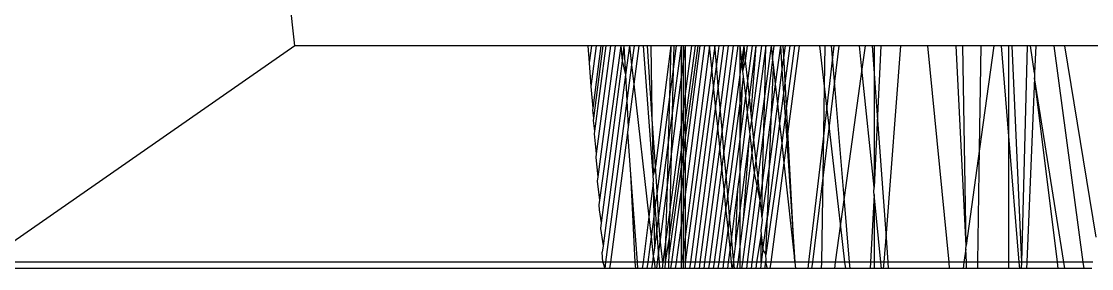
# Model space of a CAD drawing. Extents: x -24961 to 905641, y -154323 to 635957.
# Drawn here: x 437965.69 to 437984.27, y -143390.84 to -143386.54 of the extents above; entities that cross this region are included whole.
import ezdxf

# ---------------------------------------------------------------- set-up
doc = ezdxf.new("R2010")
doc.units = 0
doc.header["$LTSCALE"] = 1000
doc.header["$MEASUREMENT"] = 0

msp = doc.modelspace()

# ---------------------------------------------------------------- linework, layer by layer
for p, q in [((437970.438, -143386.968), (437968.668, -143371.475)), ((437970.438, -143386.968), (437965.04, -143390.732)), ((437975.527, -143386.968), (437970.438, -143386.968)), ((437975.527, -143386.968), (437975.548, -143387.266)), ((437975.587, -143386.968), (437975.527, -143386.968)), ((437975.587, -143386.968), (437975.548, -143387.266)), ((437975.669, -143386.968), (437975.576, -143387.677)), ((437975.669, -143386.968), (437975.587, -143386.968)), ((437975.751, -143386.968), (437975.609, -143388.053)), ((437975.787, -143386.968), (437975.622, -143388.227)), ((437975.834, -143386.968), (437975.639, -143388.452)), ((437975.916, -143386.968), (437975.669, -143388.85)), ((437975.751, -143386.968), (437975.669, -143386.968)), ((437975.998, -143386.968), (437975.699, -143389.249)), ((437976.098, -143386.968), (437975.729, -143389.65)), ((437975.787, -143386.968), (437975.751, -143386.968)), ((437975.834, -143386.968), (437975.787, -143386.968)), ((437975.916, -143386.968), (437975.834, -143386.968)), ((437975.998, -143386.968), (437975.916, -143386.968)), ((437976.098, -143386.968), (437975.998, -143386.968)), ((437976.098, -143386.968), (437976.118, -143387.233)), ((437976.152, -143386.968), (437976.098, -143386.968)), ((437976.152, -143386.968), (437976.118, -143387.233)), ((437976.152, -143386.968), (437976.178, -143387.477)), ((437976.245, -143386.968), (437976.152, -143386.968)), ((437976.245, -143386.968), (437976.178, -143387.477)), ((437976.245, -143386.968), (437976.283, -143387.303)), ((437976.327, -143386.968), (437976.245, -143386.968)), ((437976.327, -143386.968), (437976.283, -143387.303)), ((437976.409, -143386.968), (437976.321, -143387.639)), ((437976.409, -143386.968), (437976.327, -143386.968)), ((437976.493, -143386.968), (437976.409, -143386.968)), ((437976.656, -143389.216), (437976.493, -143386.968)), ((437976.56, -143386.968), (437976.493, -143386.968)), ((437976.638, -143388.155), (437976.56, -143386.968)), ((437976.617, -143386.968), (437976.56, -143386.968)), ((437976.617, -143386.968), (437976.638, -143388.155)), ((437976.966, -143386.968), (437976.617, -143386.968)), ((437976.966, -143386.968), (437976.697, -143389.062)), ((437976.966, -143386.968), (437976.942, -143387.856)), ((437977.015, -143386.968), (437976.966, -143386.968)), ((437977.142, -143386.968), (437976.987, -143388.143)), ((437977.015, -143386.968), (437977.005, -143387.374)), ((437977.059, -143386.968), (437977.005, -143387.374)), ((437977.059, -143386.968), (437977.015, -143386.968)), ((437977.142, -143386.968), (437977.059, -143386.968)), ((437977.142, -143386.968), (437977.142, -143387.517)), ((437977.212, -143386.968), (437977.142, -143386.968)), ((437977.212, -143386.968), (437977.177, -143387.243)), ((437977.177, -143386.968), (437977.177, -143387.243)), ((437977.636, -143386.968), (437977.212, -143390.289)), ((437977.552, -143386.968), (437977.212, -143389.557)), ((437977.47, -143386.968), (437977.212, -143388.931)), ((437977.322, -143386.968), (437977.212, -143387.805)), ((437977.434, -143386.968), (437977.212, -143388.566)), ((437977.388, -143386.968), (437977.212, -143388.26)), ((437977.322, -143386.968), (437977.212, -143386.968)), ((437977.212, -143386.968), (437977.212, -143387.805)), ((437977.388, -143386.968), (437977.322, -143386.968)), ((437977.434, -143386.968), (437977.388, -143386.968)), ((437977.47, -143386.968), (437977.434, -143386.968)), ((437977.552, -143386.968), (437977.47, -143386.968)), ((437977.636, -143386.968), (437977.552, -143386.968)), ((437977.728, -143386.968), (437977.636, -143386.968)), ((437977.676, -143387.361), (437977.636, -143386.968)), ((437977.728, -143386.968), (437977.676, -143387.361)), ((437977.756, -143387.292), (437977.728, -143386.968)), ((437977.799, -143386.968), (437977.728, -143386.968)), ((437977.799, -143386.968), (437977.756, -143387.292)), ((437977.881, -143386.968), (437977.789, -143387.669)), ((437977.881, -143386.968), (437977.799, -143386.968)), ((437977.963, -143386.968), (437977.822, -143388.047)), ((437978.046, -143386.968), (437977.855, -143388.424)), ((437977.963, -143386.968), (437977.881, -143386.968)), ((437978.128, -143386.968), (437977.887, -143388.801)), ((437978.046, -143386.968), (437977.963, -143386.968)), ((437978.128, -143386.968), (437978.046, -143386.968)), ((437978.161, -143386.968), (437978.128, -143386.968)), ((437978.161, -143386.968), (437978.161, -143387.475)), ((437978.161, -143386.968), (437978.193, -143387.244)), ((437978.231, -143386.968), (437978.161, -143386.968)), ((437978.231, -143386.968), (437978.193, -143387.244)), ((437978.231, -143386.968), (437978.212, -143387.409)), ((437978.231, -143386.968), (437978.258, -143387.229)), ((437978.292, -143386.968), (437978.231, -143386.968)), ((437978.292, -143386.968), (437978.258, -143387.229)), ((437978.375, -143386.968), (437978.292, -143386.968)), ((437978.375, -143386.968), (437978.295, -143387.577)), ((437978.44, -143386.968), (437978.326, -143387.871)), ((437978.44, -143386.968), (437978.355, -143388.152)), ((437978.539, -143386.968), (437978.368, -143388.27)), ((437978.44, -143386.968), (437978.375, -143386.968)), ((437978.615, -143386.968), (437978.403, -143388.604)), ((437978.539, -143386.968), (437978.44, -143386.968)), ((437978.615, -143386.968), (437978.539, -143386.968)), ((437978.705, -143386.968), (437978.595, -143387.802)), ((437978.595, -143387.802), (437978.615, -143386.968)), ((437978.705, -143386.968), (437978.615, -143386.968)), ((437978.705, -143386.968), (437978.732, -143387.21)), ((437978.762, -143386.968), (437978.705, -143386.968)), ((437978.732, -143387.21), (437978.762, -143386.968)), ((437978.867, -143386.968), (437978.762, -143386.968)), ((437978.867, -143386.968), (437978.778, -143387.638)), ((437978.867, -143386.968), (437978.894, -143387.38)), ((437978.917, -143386.968), (437978.867, -143386.968)), ((437978.926, -143387.136), (437978.917, -143386.968)), ((437978.948, -143386.968), (437978.917, -143386.968)), ((437978.948, -143386.968), (437978.926, -143387.136)), ((437979.03, -143386.968), (437978.948, -143386.968)), ((437979.03, -143386.968), (437978.95, -143387.578)), ((437979.112, -143386.968), (437978.974, -143388.019)), ((437979.194, -143386.968), (437978.998, -143388.461)), ((437979.112, -143386.968), (437979.03, -143386.968)), ((437979.194, -143386.968), (437979.112, -143386.968)), ((437979.551, -143386.968), (437979.194, -143386.968)), ((437979.632, -143387.67), (437979.551, -143386.968)), ((437979.643, -143386.968), (437979.551, -143386.968)), ((437979.632, -143387.67), (437979.643, -143386.968)), ((437979.757, -143386.968), (437979.643, -143386.968)), ((437979.773, -143387.171), (437979.757, -143386.968)), ((437979.797, -143386.968), (437979.757, -143386.968)), ((437979.797, -143386.968), (437979.773, -143387.171)), ((437979.884, -143386.968), (437979.797, -143386.968)), ((437979.884, -143386.968), (437979.808, -143387.588)), ((437980.24, -143386.968), (437979.884, -143386.968)), ((437980.28, -143387.378), (437980.24, -143386.968)), ((437980.337, -143386.968), (437980.24, -143386.968)), ((437980.337, -143386.968), (437980.28, -143387.378)), ((437980.466, -143386.968), (437980.337, -143386.968)), ((437980.495, -143387.368), (437980.466, -143386.968)), ((437980.495, -143386.968), (437980.466, -143386.968)), ((437980.495, -143386.968), (437980.495, -143387.368)), ((437980.611, -143386.968), (437980.495, -143386.968)), ((437980.611, -143386.968), (437980.554, -143388.181)), ((437980.953, -143386.968), (437980.611, -143386.968)), ((437980.953, -143386.968), (437980.702, -143390.225)), ((437981.425, -143386.968), (437980.953, -143386.968)), ((437981.795, -143390.732), (437981.425, -143386.968)), ((437981.92, -143386.968), (437981.425, -143386.968)), ((437982.094, -143390.442), (437981.92, -143386.968)), ((437982.032, -143386.968), (437981.92, -143386.968)), ((437982.094, -143390.442), (437982.032, -143386.968)), ((437982.353, -143386.968), (437982.032, -143386.968)), ((437982.572, -143386.968), (437982.325, -143388.762)), ((437982.325, -143388.762), (437982.353, -143386.968)), ((437982.572, -143386.968), (437982.353, -143386.968)), ((437982.699, -143386.968), (437982.572, -143386.968)), ((437982.699, -143386.968), (437982.828, -143388.54)), ((437982.828, -143386.968), (437982.699, -143386.968)), ((437982.828, -143386.968), (437982.828, -143388.54)), ((437982.886, -143386.968), (437982.828, -143386.968)), ((437982.886, -143386.968), (437983.052, -143390.732)), ((437983.154, -143386.968), (437982.886, -143386.968)), ((437983.154, -143386.968), (437983.052, -143390.732)), ((437983.208, -143386.968), (437983.154, -143386.968)), ((437983.281, -143387.444), (437983.208, -143386.968)), ((437983.301, -143386.968), (437983.208, -143386.968)), ((437983.301, -143386.968), (437983.281, -143387.444)), ((437983.618, -143386.968), (437983.301, -143386.968)), ((437984.125, -143390.732), (437983.618, -143386.968)), ((437983.803, -143386.968), (437983.618, -143386.968)), ((437984.349, -143390.293), (437983.803, -143386.968)), ((437984.535, -143386.968), (437983.803, -143386.968)), ((437975.548, -143387.266), (437975.576, -143387.677)), ((437976.118, -143387.233), (437975.758, -143390.044)), ((437976.118, -143387.233), (437976.178, -143387.477)), ((437976.283, -143387.303), (437976.201, -143387.929)), ((437976.283, -143387.303), (437976.321, -143387.639)), ((437977.177, -143387.243), (437977.142, -143387.517)), ((437977.177, -143387.243), (437977.177, -143388.073)), ((437977.756, -143387.292), (437977.707, -143387.668)), ((437977.789, -143387.669), (437977.756, -143387.292)), ((437978.193, -143387.244), (437978.161, -143387.475)), ((437978.193, -143387.244), (437978.212, -143387.409)), ((437978.258, -143387.229), (437978.212, -143387.409)), ((437978.258, -143387.229), (437978.295, -143387.577)), ((437978.732, -143387.21), (437978.58, -143388.416)), ((437978.732, -143387.21), (437978.747, -143387.346)), ((437978.926, -143387.136), (437978.894, -143387.38)), ((437978.95, -143387.578), (437978.926, -143387.136)), ((437979.773, -143387.171), (437979.674, -143388.025)), ((437979.808, -143387.588), (437979.773, -143387.171)), ((437976.178, -143387.477), (437975.788, -143390.444)), ((437976.178, -143387.477), (437976.201, -143387.929)), ((437977.005, -143387.374), (437976.942, -143387.856)), ((437977.005, -143387.374), (437976.987, -143388.143)), ((437977.676, -143387.361), (437977.212, -143390.732)), ((437977.707, -143387.668), (437977.676, -143387.361)), ((437978.161, -143387.475), (437977.923, -143389.217)), ((437978.161, -143387.475), (437978.161, -143387.966)), ((437978.212, -143387.409), (437978.222, -143387.502)), ((437978.715, -143388.122), (437978.747, -143387.346)), ((437978.747, -143387.346), (437978.778, -143387.638)), ((437978.894, -143387.38), (437978.816, -143387.979)), ((437978.894, -143387.38), (437978.922, -143387.793)), ((437980.28, -143387.378), (437979.974, -143389.604)), ((437980.495, -143389.425), (437980.28, -143387.378)), ((437980.554, -143388.181), (437980.495, -143387.368)), ((437980.495, -143387.368), (437980.495, -143389.425)), ((437983.281, -143387.444), (437983.278, -143387.528)), ((437975.576, -143387.677), (437975.609, -143388.053)), ((437976.321, -143387.639), (437976.224, -143388.38)), ((437976.321, -143387.639), (437976.583, -143389.945)), ((437977.142, -143387.517), (437976.97, -143388.851)), ((437977.142, -143387.517), (437977.142, -143388.342)), ((437977.707, -143387.668), (437977.305, -143390.732)), ((437977.743, -143388.021), (437977.707, -143387.668)), ((437977.789, -143387.669), (437977.743, -143388.021)), ((437977.822, -143388.047), (437977.789, -143387.669)), ((437978.201, -143387.668), (437978.161, -143387.966)), ((437978.201, -143387.668), (437978.161, -143388.593)), ((437978.222, -143387.502), (437978.201, -143387.668)), ((437978.222, -143387.502), (437978.261, -143387.837)), ((437978.295, -143387.577), (437978.261, -143387.837)), ((437978.295, -143387.577), (437978.326, -143387.871)), ((437978.778, -143387.638), (437978.715, -143388.122)), ((437978.778, -143387.638), (437978.816, -143387.979)), ((437978.95, -143387.578), (437978.922, -143387.793)), ((437978.974, -143388.019), (437978.95, -143387.578)), ((437979.62, -143388.487), (437979.632, -143387.67)), ((437979.674, -143388.025), (437979.632, -143387.67)), ((437979.808, -143387.588), (437979.713, -143388.363)), ((437979.974, -143389.604), (437979.808, -143387.588)), ((437983.278, -143387.528), (437983.147, -143390.732)), ((437983.678, -143390.732), (437983.278, -143387.528)), ((437983.787, -143390.732), (437983.278, -143387.528)), ((437976.942, -143387.856), (437976.725, -143389.505)), ((437976.942, -143387.856), (437976.921, -143388.648)), ((437977.212, -143387.805), (437977.177, -143388.073)), ((437977.212, -143387.805), (437977.212, -143388.26)), ((437978.261, -143387.837), (437978.161, -143388.593)), ((437978.261, -143387.837), (437978.293, -143388.125)), ((437978.595, -143387.802), (437978.441, -143388.969)), ((437978.58, -143388.416), (437978.595, -143387.802)), ((437978.922, -143387.793), (437978.853, -143388.32)), ((437978.922, -143387.793), (437978.95, -143388.205)), ((437975.609, -143388.053), (437975.604, -143388.088)), ((437976.201, -143387.929), (437975.833, -143390.732)), ((437976.201, -143387.929), (437976.224, -143388.38)), ((437977.743, -143388.021), (437977.387, -143390.732)), ((437977.779, -143388.374), (437977.743, -143388.021)), ((437977.822, -143388.047), (437977.779, -143388.374)), ((437977.855, -143388.424), (437977.822, -143388.047)), ((437978.161, -143387.966), (437977.953, -143389.555)), ((437978.161, -143387.966), (437978.161, -143388.593)), ((437978.326, -143387.871), (437978.293, -143388.125)), ((437978.326, -143387.871), (437978.355, -143388.152)), ((437978.816, -143387.979), (437978.678, -143389.029)), ((437978.816, -143387.979), (437978.853, -143388.32)), ((437978.974, -143388.019), (437978.95, -143388.205)), ((437978.998, -143388.461), (437978.974, -143388.019)), ((437979.674, -143388.025), (437979.62, -143388.487)), ((437979.713, -143388.363), (437979.674, -143388.025)), ((437975.604, -143388.088), (437975.622, -143388.227)), ((437975.622, -143388.227), (437975.617, -143388.267)), ((437976.697, -143389.062), (437976.638, -143388.155)), ((437976.638, -143388.155), (437976.656, -143389.216)), ((437976.987, -143388.143), (437976.921, -143388.648)), ((437976.987, -143388.143), (437976.97, -143388.851)), ((437977.177, -143388.073), (437977.142, -143388.342)), ((437977.177, -143388.073), (437977.177, -143388.52)), ((437978.293, -143388.125), (437978.161, -143389.164)), ((437978.293, -143388.125), (437978.332, -143388.467)), ((437978.355, -143388.152), (437978.368, -143388.27)), ((437978.715, -143388.122), (437978.559, -143389.312)), ((437978.678, -143389.029), (437978.715, -143388.122)), ((437978.95, -143388.205), (437978.89, -143388.662)), ((437978.95, -143388.205), (437978.978, -143388.618)), ((437980.554, -143388.181), (437980.495, -143389.425)), ((437980.702, -143390.225), (437980.554, -143388.181)), ((437975.617, -143388.267), (437975.639, -143388.452)), ((437976.224, -143388.38), (437976.211, -143388.476)), ((437977.142, -143388.342), (437976.947, -143389.818)), ((437977.142, -143388.342), (437977.142, -143388.78)), ((437977.212, -143388.26), (437977.177, -143388.52)), ((437977.212, -143388.26), (437977.212, -143388.566)), ((437977.779, -143388.374), (437977.469, -143390.732)), ((437977.815, -143388.727), (437977.779, -143388.374)), ((437977.855, -143388.424), (437977.815, -143388.727)), ((437977.887, -143388.801), (437977.855, -143388.424)), ((437978.368, -143388.27), (437978.332, -143388.467)), ((437978.368, -143388.27), (437978.403, -143388.604)), ((437978.58, -143388.416), (437978.473, -143389.271)), ((437978.559, -143389.312), (437978.58, -143388.416)), ((437978.853, -143388.32), (437978.641, -143389.936)), ((437978.853, -143388.32), (437978.89, -143388.662)), ((437979.713, -143388.363), (437979.608, -143389.216)), ((437979.911, -143390.065), (437979.713, -143388.363)), ((437975.639, -143388.452), (437975.633, -143388.499)), ((437975.633, -143388.499), (437975.669, -143388.85)), ((437976.211, -143388.476), (437975.915, -143390.732)), ((437976.211, -143388.476), (437976.265, -143389.199)), ((437977.177, -143388.52), (437977.142, -143388.78)), ((437977.177, -143388.52), (437977.177, -143388.821)), ((437977.212, -143388.566), (437977.177, -143388.821)), ((437977.212, -143388.566), (437977.212, -143388.931)), ((437978.161, -143388.593), (437977.985, -143389.933)), ((437978.161, -143388.593), (437978.161, -143389.164)), ((437978.337, -143388.505), (437978.321, -143388.624)), ((437978.332, -143388.467), (437978.337, -143388.505)), ((437978.337, -143388.505), (437978.374, -143388.828)), ((437978.403, -143388.604), (437978.374, -143388.828)), ((437978.403, -143388.604), (437978.441, -143388.969)), ((437978.998, -143388.461), (437978.978, -143388.618)), ((437979.116, -143390.732), (437978.998, -143388.461)), ((437979.62, -143388.487), (437979.357, -143390.732)), ((437979.608, -143389.216), (437979.62, -143388.487)), ((437982.828, -143388.54), (437982.828, -143390.732)), ((437982.828, -143388.54), (437983.008, -143390.732)), ((437976.921, -143388.648), (437976.753, -143389.925)), ((437976.921, -143388.648), (437976.901, -143389.394)), ((437977.142, -143388.78), (437976.936, -143390.293)), ((437977.142, -143388.78), (437977.142, -143389.076)), ((437977.815, -143388.727), (437977.551, -143390.732)), ((437977.851, -143389.08), (437977.815, -143388.727)), ((437978.321, -143388.624), (437978.161, -143389.841)), ((437978.321, -143388.624), (437978.223, -143389.988)), ((437978.89, -143388.662), (437978.613, -143390.605)), ((437978.89, -143388.662), (437978.927, -143389.003)), ((437978.978, -143388.618), (437978.927, -143389.003)), ((437978.978, -143388.618), (437979.116, -143390.732)), ((437982.325, -143388.762), (437982.094, -143390.442)), ((437982.294, -143390.732), (437982.325, -143388.762)), ((437975.669, -143388.85), (437975.661, -143388.91)), ((437975.661, -143388.91), (437975.699, -143389.249)), ((437976.97, -143388.851), (437976.901, -143389.394)), ((437976.97, -143388.851), (437976.947, -143389.818)), ((437977.177, -143388.821), (437977.142, -143389.076)), ((437977.177, -143388.821), (437977.177, -143389.2)), ((437977.212, -143388.931), (437977.177, -143389.2)), ((437977.212, -143388.931), (437977.212, -143389.557)), ((437977.887, -143388.801), (437977.851, -143389.08)), ((437977.923, -143389.217), (437977.887, -143388.801)), ((437978.374, -143388.828), (437978.223, -143389.988)), ((437978.374, -143388.828), (437978.414, -143389.178)), ((437978.441, -143388.969), (437978.414, -143389.178)), ((437978.441, -143388.969), (437978.473, -143389.271)), ((437976.697, -143389.062), (437976.656, -143389.216)), ((437976.725, -143389.505), (437976.697, -143389.062)), ((437977.142, -143389.076), (437976.928, -143390.615)), ((437977.142, -143389.076), (437977.142, -143389.469)), ((437977.851, -143389.08), (437977.634, -143390.732)), ((437977.89, -143389.464), (437977.851, -143389.08)), ((437978.161, -143389.164), (437978.124, -143389.46)), ((437978.161, -143389.164), (437978.161, -143389.841)), ((437978.678, -143389.029), (437978.543, -143389.941)), ((437978.641, -143389.936), (437978.678, -143389.029)), ((437978.927, -143389.003), (437978.7, -143390.732)), ((437978.927, -143389.003), (437979.116, -143390.732)), ((437975.699, -143389.249), (437975.689, -143389.321)), ((437975.689, -143389.321), (437975.729, -143389.65)), ((437976.265, -143389.199), (437976.343, -143390.732)), ((437976.265, -143389.199), (437976.38, -143390.732)), ((437976.664, -143389.318), (437976.656, -143389.216)), ((437976.659, -143389.356), (437976.664, -143389.318)), ((437977.177, -143389.2), (437977.142, -143389.469)), ((437977.177, -143389.2), (437977.177, -143389.826)), ((437977.923, -143389.217), (437977.89, -143389.464)), ((437977.953, -143389.555), (437977.923, -143389.217)), ((437978.414, -143389.178), (437978.208, -143390.732)), ((437978.473, -143389.271), (437978.29, -143390.732)), ((437978.414, -143389.178), (437978.513, -143389.656)), ((437978.473, -143389.271), (437978.513, -143389.656)), ((437978.559, -143389.312), (437978.513, -143389.656)), ((437978.543, -143389.941), (437978.559, -143389.312)), ((437979.608, -143389.216), (437979.422, -143390.732)), ((437979.585, -143390.732), (437979.608, -143389.216)), ((437976.659, -143389.356), (437976.583, -143389.945)), ((437976.659, -143389.356), (437976.669, -143389.934)), ((437976.695, -143389.741), (437976.659, -143389.356)), ((437976.725, -143389.505), (437976.695, -143389.741)), ((437976.753, -143389.925), (437976.725, -143389.505)), ((437976.901, -143389.394), (437976.78, -143390.336)), ((437976.901, -143389.394), (437976.874, -143390.375)), ((437977.142, -143389.469), (437976.976, -143390.732)), ((437977.142, -143389.469), (437977.142, -143390.095)), ((437977.89, -143389.464), (437977.716, -143390.732)), ((437977.922, -143389.786), (437977.89, -143389.464)), ((437978.124, -143389.46), (437978.017, -143390.298)), ((437978.124, -143389.46), (437978.081, -143390.452)), ((437980.49, -143389.514), (437980.495, -143389.425)), ((437980.495, -143389.557), (437980.49, -143389.514)), ((437975.729, -143389.65), (437975.717, -143389.732)), ((437977.212, -143389.557), (437977.177, -143389.826)), ((437977.212, -143389.557), (437977.212, -143390.289)), ((437977.953, -143389.555), (437977.922, -143389.786)), ((437977.985, -143389.933), (437977.953, -143389.555)), ((437978.513, -143389.656), (437978.372, -143390.732)), ((437978.513, -143389.656), (437978.543, -143389.941)), ((437979.974, -143389.604), (437979.911, -143390.065)), ((437980.067, -143390.732), (437979.974, -143389.604)), ((437980.495, -143389.557), (437980.433, -143390.732)), ((437980.61, -143390.732), (437980.495, -143389.557)), ((437980.495, -143389.557), (437980.495, -143390.732)), ((437975.717, -143389.732), (437975.723, -143389.822)), ((437975.723, -143389.822), (437975.758, -143390.044)), ((437976.695, -143389.741), (437976.669, -143389.934)), ((437976.724, -143390.145), (437976.695, -143389.741)), ((437976.947, -143389.818), (437976.874, -143390.375)), ((437976.947, -143389.818), (437976.936, -143390.293)), ((437977.177, -143389.826), (437977.142, -143390.095)), ((437977.177, -143389.826), (437977.177, -143390.566)), ((437977.922, -143389.786), (437977.798, -143390.732)), ((437977.958, -143390.139), (437977.922, -143389.786)), ((437978.161, -143389.841), (437978.081, -143390.452)), ((437978.161, -143389.841), (437978.161, -143390.462)), ((437975.758, -143390.044), (437975.746, -143390.144)), ((437976.583, -143389.945), (437976.482, -143390.732)), ((437976.583, -143389.945), (437976.622, -143390.29)), ((437976.669, -143389.934), (437976.622, -143390.29)), ((437976.669, -143389.934), (437976.679, -143390.487)), ((437976.753, -143389.925), (437976.724, -143390.145)), ((437976.78, -143390.336), (437976.753, -143389.925)), ((437977.142, -143390.095), (437977.058, -143390.732)), ((437977.142, -143390.095), (437977.142, -143390.732)), ((437977.985, -143389.933), (437977.958, -143390.139)), ((437978.017, -143390.298), (437977.985, -143389.933)), ((437978.223, -143389.988), (437978.161, -143390.462)), ((437978.55, -143390.003), (437978.527, -143390.175)), ((437978.543, -143389.941), (437978.55, -143390.003)), ((437978.565, -143390.509), (437978.641, -143389.936)), ((437978.613, -143390.605), (437978.641, -143389.936)), ((437979.911, -143390.065), (437979.819, -143390.732)), ((437979.988, -143390.732), (437979.911, -143390.065)), ((437975.746, -143390.144), (437975.788, -143390.444)), ((437976.724, -143390.145), (437976.679, -143390.487)), ((437976.753, -143390.544), (437976.724, -143390.145)), ((437977.958, -143390.139), (437977.88, -143390.732)), ((437977.993, -143390.484), (437977.958, -143390.139)), ((437978.536, -143390.25), (437978.454, -143390.732)), ((437978.527, -143390.175), (437978.536, -143390.25)), ((437978.536, -143390.732), (437978.536, -143390.25)), ((437978.536, -143390.25), (437978.565, -143390.509)), ((437980.702, -143390.225), (437980.663, -143390.732)), ((437980.739, -143390.732), (437980.702, -143390.225)), ((437975.788, -143390.444), (437975.774, -143390.555)), ((437976.622, -143390.29), (437976.564, -143390.732)), ((437976.622, -143390.29), (437976.661, -143390.626)), ((437976.78, -143390.336), (437976.753, -143390.544)), ((437976.827, -143390.732), (437976.78, -143390.336)), ((437976.874, -143390.375), (437976.827, -143390.732)), ((437976.936, -143390.293), (437976.864, -143390.732)), ((437976.874, -143390.375), (437976.864, -143390.732)), ((437976.936, -143390.293), (437976.928, -143390.615)), ((437977.212, -143390.289), (437977.177, -143390.566)), ((437977.212, -143390.289), (437977.212, -143390.732)), ((437978.017, -143390.298), (437977.993, -143390.484)), ((437978.051, -143390.684), (437978.017, -143390.298)), ((437978.081, -143390.452), (437978.051, -143390.684)), ((437978.161, -143390.462), (437978.126, -143390.732)), ((437978.161, -143390.462), (437978.161, -143390.732)), ((437982.085, -143390.505), (437982.094, -143390.442)), ((437975.786, -143390.732), (437975.774, -143390.555)), ((437976.661, -143390.626), (437976.647, -143390.732)), ((437976.679, -143390.487), (437976.661, -143390.626)), ((437976.661, -143390.626), (437976.683, -143390.732)), ((437976.753, -143390.544), (437976.729, -143390.732)), ((437976.766, -143390.732), (437976.753, -143390.544)), ((437976.928, -143390.615), (437976.926, -143390.732)), ((437977.177, -143390.566), (437977.142, -143390.732)), ((437977.177, -143390.566), (437977.177, -143390.732)), ((437977.993, -143390.484), (437977.962, -143390.732)), ((437978.019, -143390.732), (437977.993, -143390.484)), ((437978.565, -143390.509), (437978.536, -143390.732)), ((437978.565, -143390.509), (437978.613, -143390.605)), ((437978.623, -143390.696), (437978.613, -143390.605)), ((437982.085, -143390.505), (437982.054, -143390.732)), ((437982.099, -143390.732), (437982.085, -143390.505)), ((437975.786, -143390.732), (437965.04, -143390.732)), ((437975.833, -143390.732), (437975.786, -143390.732)), ((437975.786, -143390.732), (437975.818, -143390.843)), ((437975.833, -143390.732), (437975.818, -143390.843)), ((437975.915, -143390.732), (437975.833, -143390.732)), ((437975.915, -143390.732), (437975.901, -143390.843)), ((437976.343, -143390.732), (437975.915, -143390.732)), ((437976.343, -143390.732), (437976.349, -143390.843)), ((437976.38, -143390.732), (437976.343, -143390.732)), ((437976.38, -143390.732), (437976.389, -143390.843)), ((437976.482, -143390.732), (437976.38, -143390.732)), ((437976.482, -143390.732), (437976.468, -143390.843)), ((437976.564, -143390.732), (437976.482, -143390.732)), ((437976.564, -143390.732), (437976.55, -143390.843)), ((437976.647, -143390.732), (437976.564, -143390.732)), ((437976.647, -143390.732), (437976.632, -143390.843)), ((437976.683, -143390.732), (437976.647, -143390.732)), ((437976.683, -143390.732), (437976.685, -143390.843)), ((437976.729, -143390.732), (437976.683, -143390.732)), ((437976.729, -143390.732), (437976.714, -143390.843)), ((437976.766, -143390.732), (437976.729, -143390.732)), ((437976.774, -143390.843), (437976.766, -143390.732)), ((437976.827, -143390.732), (437976.766, -143390.732)), ((437976.827, -143390.732), (437976.812, -143390.843)), ((437976.864, -143390.732), (437976.827, -143390.732)), ((437976.864, -143390.732), (437976.861, -143390.843)), ((437976.926, -143390.732), (437976.864, -143390.732)), ((437976.926, -143390.732), (437976.923, -143390.843)), ((437976.976, -143390.732), (437976.926, -143390.732)), ((437976.976, -143390.732), (437976.961, -143390.843)), ((437977.058, -143390.732), (437976.976, -143390.732)), ((437977.058, -143390.732), (437977.043, -143390.843)), ((437977.142, -143390.732), (437977.058, -143390.732)), ((437977.142, -143390.732), (437977.142, -143390.843)), ((437977.177, -143390.732), (437977.142, -143390.732)), ((437977.177, -143390.732), (437977.177, -143390.843)), ((437977.212, -143390.732), (437977.177, -143390.732)), ((437977.212, -143390.732), (437977.212, -143390.843)), ((437977.305, -143390.732), (437977.212, -143390.732)), ((437977.305, -143390.732), (437977.29, -143390.843)), ((437977.387, -143390.732), (437977.305, -143390.732)), ((437977.387, -143390.732), (437977.372, -143390.843)), ((437977.469, -143390.732), (437977.387, -143390.732)), ((437977.469, -143390.732), (437977.455, -143390.843)), ((437977.551, -143390.732), (437977.469, -143390.732)), ((437977.551, -143390.732), (437977.537, -143390.843)), ((437977.634, -143390.732), (437977.551, -143390.732)), ((437977.634, -143390.732), (437977.619, -143390.843)), ((437977.716, -143390.732), (437977.634, -143390.732)), ((437977.716, -143390.732), (437977.701, -143390.843)), ((437977.798, -143390.732), (437977.716, -143390.732)), ((437977.798, -143390.732), (437977.784, -143390.843)), ((437977.88, -143390.732), (437977.798, -143390.732)), ((437977.88, -143390.732), (437977.866, -143390.843)), ((437977.962, -143390.732), (437977.88, -143390.732)), ((437977.962, -143390.732), (437977.948, -143390.843)), ((437978.019, -143390.732), (437977.962, -143390.732)), ((437978.03, -143390.843), (437978.019, -143390.732)), ((437978.055, -143390.732), (437978.019, -143390.732)), ((437978.055, -143390.732), (437978.03, -143390.843)), ((437978.051, -143390.684), (437978.055, -143390.732)), ((437978.055, -143390.732), (437978.064, -143390.843)), ((437978.126, -143390.732), (437978.055, -143390.732)), ((437978.126, -143390.732), (437978.112, -143390.843)), ((437978.161, -143390.732), (437978.126, -143390.732)), ((437978.161, -143390.732), (437978.161, -143390.843)), ((437978.208, -143390.732), (437978.161, -143390.732)), ((437978.208, -143390.732), (437978.194, -143390.843)), ((437978.29, -143390.732), (437978.208, -143390.732)), ((437978.29, -143390.732), (437978.276, -143390.843)), ((437978.372, -143390.732), (437978.29, -143390.732)), ((437978.372, -143390.732), (437978.358, -143390.843)), ((437978.454, -143390.732), (437978.372, -143390.732)), ((437978.454, -143390.732), (437978.44, -143390.843)), ((437978.536, -143390.732), (437978.454, -143390.732)), ((437978.536, -143390.732), (437978.522, -143390.843)), ((437978.608, -143390.732), (437978.536, -143390.732)), ((437978.604, -143390.843), (437978.608, -143390.732)), ((437978.608, -143390.732), (437978.623, -143390.696)), ((437978.608, -143390.732), (437978.638, -143390.843)), ((437978.7, -143390.732), (437978.608, -143390.732)), ((437978.7, -143390.732), (437978.686, -143390.843)), ((437979.116, -143390.732), (437978.7, -143390.732)), ((437979.116, -143390.732), (437979.128, -143390.843)), ((437979.357, -143390.732), (437979.116, -143390.732)), ((437979.357, -143390.732), (437979.345, -143390.843)), ((437979.422, -143390.732), (437979.357, -143390.732)), ((437979.422, -143390.732), (437979.409, -143390.843)), ((437979.585, -143390.732), (437979.422, -143390.732)), ((437979.583, -143390.843), (437979.585, -143390.732)), ((437979.819, -143390.732), (437979.585, -143390.732)), ((437979.819, -143390.732), (437979.804, -143390.843)), ((437979.988, -143390.732), (437979.819, -143390.732)), ((437980.001, -143390.843), (437979.988, -143390.732)), ((437980.067, -143390.732), (437979.988, -143390.732)), ((437980.076, -143390.843), (437980.067, -143390.732)), ((437980.433, -143390.732), (437980.067, -143390.732)), ((437980.433, -143390.732), (437980.427, -143390.843)), ((437980.495, -143390.732), (437980.433, -143390.732)), ((437980.495, -143390.732), (437980.495, -143390.843)), ((437980.61, -143390.732), (437980.495, -143390.732)), ((437980.621, -143390.843), (437980.61, -143390.732)), ((437980.663, -143390.732), (437980.61, -143390.732)), ((437980.663, -143390.732), (437980.654, -143390.843)), ((437980.739, -143390.732), (437980.663, -143390.732)), ((437980.747, -143390.843), (437980.739, -143390.732)), ((437981.795, -143390.732), (437980.739, -143390.732)), ((437981.806, -143390.843), (437981.795, -143390.732)), ((437982.054, -143390.732), (437981.795, -143390.732)), ((437982.054, -143390.732), (437982.039, -143390.843)), ((437982.099, -143390.732), (437982.054, -143390.732)), ((437982.101, -143390.843), (437982.099, -143390.732)), ((437982.294, -143390.732), (437982.099, -143390.732)), ((437982.293, -143390.843), (437982.294, -143390.732)), ((437982.828, -143390.732), (437982.294, -143390.732)), ((437982.828, -143390.732), (437982.828, -143390.843)), ((437983.008, -143390.732), (437982.828, -143390.732)), ((437983.008, -143390.732), (437983.017, -143390.843)), ((437983.052, -143390.732), (437983.008, -143390.732)), ((437983.052, -143390.732), (437983.049, -143390.843)), ((437983.147, -143390.732), (437983.052, -143390.732)), ((437983.147, -143390.732), (437983.142, -143390.843)), ((437983.678, -143390.732), (437983.147, -143390.732)), ((437983.692, -143390.843), (437983.678, -143390.732)), ((437983.787, -143390.732), (437983.678, -143390.732)), ((437983.804, -143390.843), (437983.787, -143390.732)), ((437984.125, -143390.732), (437983.787, -143390.732)), ((437984.14, -143390.843), (437984.125, -143390.732)), ((437984.289, -143390.732), (437984.125, -143390.732)), ((437975.818, -143390.843), (437964.873, -143390.843)), ((437975.901, -143390.843), (437975.818, -143390.843)), ((437976.349, -143390.843), (437975.901, -143390.843)), ((437976.389, -143390.843), (437976.349, -143390.843)), ((437976.468, -143390.843), (437976.389, -143390.843)), ((437976.55, -143390.843), (437976.468, -143390.843)), ((437976.632, -143390.843), (437976.55, -143390.843)), ((437976.685, -143390.843), (437976.632, -143390.843)), ((437976.714, -143390.843), (437976.685, -143390.843)), ((437976.774, -143390.843), (437976.714, -143390.843)), ((437976.812, -143390.843), (437976.774, -143390.843)), ((437976.861, -143390.843), (437976.812, -143390.843)), ((437976.923, -143390.843), (437976.861, -143390.843)), ((437976.923, -143390.843), (437976.897, -143390.843)), ((437976.961, -143390.843), (437976.923, -143390.843)), ((437977.043, -143390.843), (437976.961, -143390.843)), ((437977.142, -143390.843), (437977.043, -143390.843)), ((437977.212, -143390.843), (437977.142, -143390.843)), ((437977.29, -143390.843), (437977.212, -143390.843)), ((437977.372, -143390.843), (437977.29, -143390.843)), ((437977.455, -143390.843), (437977.372, -143390.843)), ((437977.537, -143390.843), (437977.455, -143390.843)), ((437977.619, -143390.843), (437977.537, -143390.843)), ((437977.701, -143390.843), (437977.619, -143390.843)), ((437977.784, -143390.843), (437977.701, -143390.843)), ((437977.866, -143390.843), (437977.784, -143390.843)), ((437977.948, -143390.843), (437977.866, -143390.843)), ((437978.03, -143390.843), (437977.948, -143390.843)), ((437978.064, -143390.843), (437978.03, -143390.843)), ((437978.112, -143390.843), (437978.064, -143390.843)), ((437978.161, -143390.843), (437978.112, -143390.843)), ((437978.194, -143390.843), (437978.161, -143390.843)), ((437978.276, -143390.843), (437978.194, -143390.843)), ((437978.358, -143390.843), (437978.276, -143390.843)), ((437978.44, -143390.843), (437978.358, -143390.843)), ((437978.522, -143390.843), (437978.44, -143390.843)), ((437978.604, -143390.843), (437978.522, -143390.843)), ((437978.638, -143390.843), (437978.604, -143390.843)), ((437978.686, -143390.843), (437978.638, -143390.843)), ((437979.128, -143390.843), (437978.686, -143390.843)), ((437979.345, -143390.843), (437979.128, -143390.843)), ((437979.409, -143390.843), (437979.345, -143390.843)), ((437979.583, -143390.843), (437979.409, -143390.843)), ((437979.804, -143390.843), (437979.583, -143390.843)), ((437980.001, -143390.843), (437979.804, -143390.843)), ((437980.076, -143390.843), (437980.001, -143390.843)), ((437980.427, -143390.843), (437980.076, -143390.843)), ((437980.495, -143390.843), (437980.427, -143390.843)), ((437980.621, -143390.843), (437980.495, -143390.843)), ((437980.654, -143390.843), (437980.621, -143390.843)), ((437980.747, -143390.843), (437980.654, -143390.843)), ((437981.806, -143390.843), (437980.747, -143390.843)), ((437982.039, -143390.843), (437981.806, -143390.843)), ((437982.101, -143390.843), (437982.039, -143390.843)), ((437982.293, -143390.843), (437982.101, -143390.843)), ((437982.828, -143390.843), (437982.293, -143390.843)), ((437983.017, -143390.843), (437982.828, -143390.843)), ((437983.049, -143390.843), (437983.017, -143390.843)), ((437983.142, -143390.843), (437983.049, -143390.843)), ((437983.692, -143390.843), (437983.142, -143390.843)), ((437983.804, -143390.843), (437983.692, -143390.843)), ((437984.14, -143390.843), (437983.804, -143390.843)), ((437984.274, -143390.843), (437984.14, -143390.843))]:
    msp.add_line(p, q)

doc.saveas('drawing.dxf')
